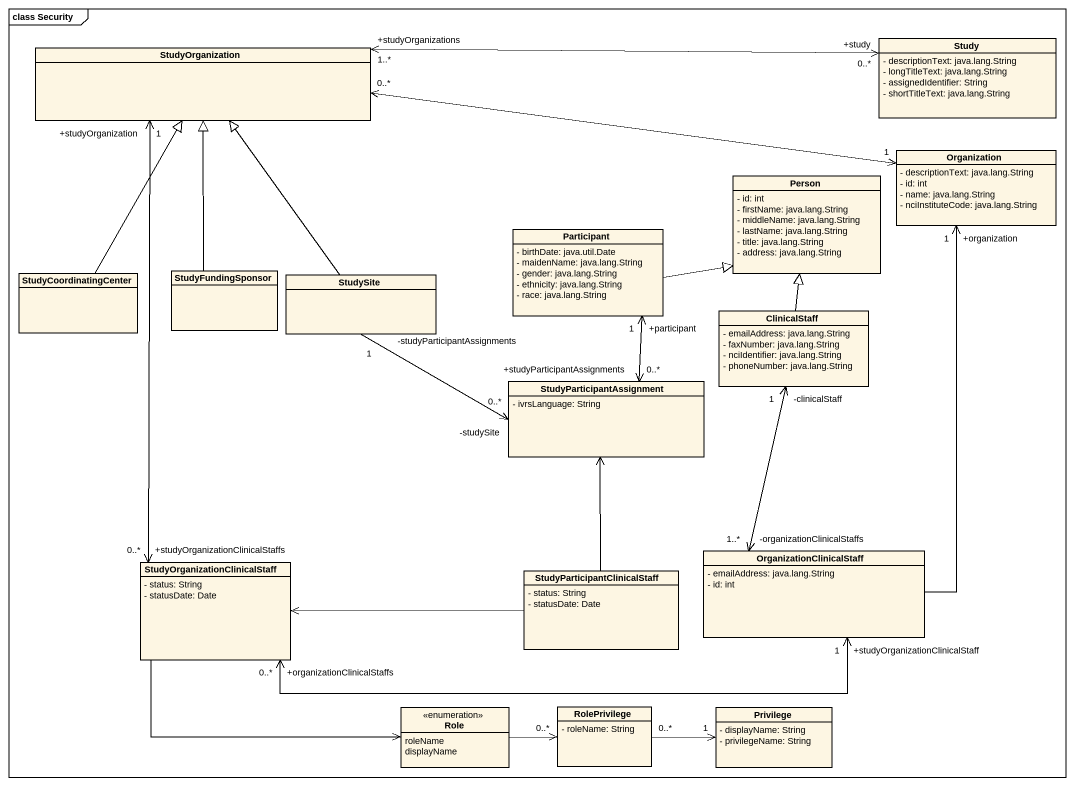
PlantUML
@startuml
mainframe class Security
hide circle
hide empty members
skinparam classAttributeIconSize 0
class StudyOrganization
class Study {
  - descriptionText: java.lang.String
  - longTitleText: java.lang.String
  - assignedIdentifier: String
  - shortTitleText: java.lang.String
}
class Organization {
  - descriptionText: java.lang.String
  - id: int
  - name: java.lang.String
  - nciInstituteCode: java.lang.String
}
class "Person" as Person_ {
  - id: int
  - firstName: java.lang.String
  - middleName: java.lang.String
  - lastName: java.lang.String
  - title: java.lang.String
  - address: java.lang.String
}
class "Participant" as Participant_ {
  - birthDate: java.util.Date
  - maidenName: java.lang.String
  - gender: java.lang.String
  - ethnicity: java.lang.String
  - race: java.lang.String
}
class StudyCoordinatingCenter
class StudyFundingSponsor
class StudySite
class ClinicalStaff {
  - emailAddress: java.lang.String
  - faxNumber: java.lang.String
  - nciIdentifier: java.lang.String
  - phoneNumber: java.lang.String
}
class StudyParticipantAssignment {
  - ivrsLanguage: String
}
class OrganizationClinicalStaff {
  - emailAddress: java.lang.String
  - id: int
}
class "StudyOrganizationClinicalStaff" as StudyOrganizationClinicalSta {
  - status: String
  - statusDate: Date
}
class "StudyParticipantClinicalStaff" as StudyParticipantClinicalStaf {
  - status: String
  - statusDate: Date
}
enum Role {
  roleName
  displayName
}
class RolePrivilege {
  - roleName: String
}
class Privilege {
  - displayName: String
  - privilegeName: String
}
StudyOrganization "0..*" <-right-> "1" Organization
StudyOrganization "+studyOrganization\n1" <--> "+studyOrganizationClinicalStaffs\n0..*" StudyOrganizationClinicalSta
Study "+study\n0..*" <-left-> "+studyOrganizations\n1..*" StudyOrganization
Organization "+organization\n1" <-- OrganizationClinicalStaff
Participant_ -right-|> Person_
StudyCoordinatingCenter -up-|> StudyOrganization
StudyFundingSponsor -up-|> StudyOrganization
StudySite -up-|> StudyOrganization
ClinicalStaff -up-|> Person_
ClinicalStaff "-clinicalStaff\n1" <--> "-organizationClinicalStaffs\n1..*" OrganizationClinicalStaff
StudyParticipantAssignment "+studyParticipantAssignments\n0..*" <-up-> "+participant\n1" Participant_
StudyParticipantAssignment "-studySite\n0..*" <-left- "-studyParticipantAssignments\n1" StudySite
OrganizationClinicalStaff "+studyOrganizationClinicalStaff\n1" <-left-> "+organizationClinicalStaffs\n0..*" StudyOrganizationClinicalSta
StudyOrganizationClinicalSta -right-> Role
StudyParticipantClinicalStaf -up-> StudyParticipantAssignment
StudyParticipantClinicalStaf -left-> StudyOrganizationClinicalSta
Role -right-> "0..*" RolePrivilege
RolePrivilege "0..*" -right-> "1" Privilege
@enduml
